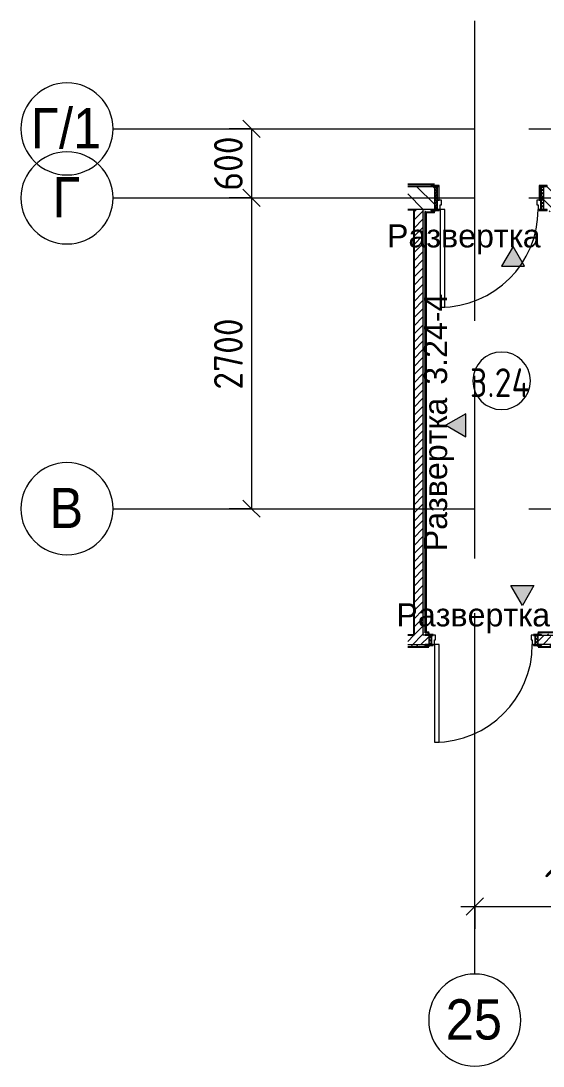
# Model space of a CAD drawing. Header units: millimetres. Extents: x 88919 to 124236, y -1987 to 12281.
# Drawn here: x 88919 to 93453, y 2957 to 12038 of the extents above; entities that cross this region are included whole.
import ezdxf

# ---------------------------------------------------------------- set-up
doc = ezdxf.new("R2010")
doc.units = ezdxf.units.MM
doc.linetypes.add('Осевая', pattern=[3175, 635, -476.25, 1587.5, -476.25])
for name, color, linetype, lineweight in [('A-ANNO-DIMS', 7, 'Continuous', 9), ('A-ANNO-DIMS-100', 7, 'Continuous', 9), ('A-AREA-IDEN', 7, 'Continuous', 9), ('A-DOOR', 7, 'Continuous', 9), ('A-DOOR-1', 7, 'Continuous', 13), ('A-DOOR-FRAM', 7, 'Continuous', 13), ('A-DOOR-FRAM-1', 7, 'Continuous', 9), ('A-WALL-2', 7, 'Continuous', 9), ('G-ANNO-SYMB', 7, 'Continuous', 9), ('I-WALL', 7, 'Continuous', 9), ('Оси', 7, 'Continuous', 9), ('Оси-1', 7, 'Continuous', 20), ('Оси-2', 7, 'Осевая', 9)]:
    doc.layers.add(name, color=color, linetype=linetype, lineweight=lineweight)
doc.layers.add('A-WALL-1', color=7, linetype='Continuous', lineweight=25, true_color=0x3c3c3c)
doc.layers.add('A-WALL-FNSH-1', color=7, linetype='Continuous', lineweight=13, true_color=0x3c3c3c)
doc.styles.add('Arial', font='arial.ttf', dxfattribs={"width": 0.9, "height": 350})
doc.styles.add('Arial_1', font='arial.ttf', dxfattribs={"height": 200})
doc.styles.add('GOST Common', font='GOST_Common.ttf', dxfattribs={"width": 0.9, "height": 250})
doc.styles.add('ISOCPEUR', font='isocpeur.ttf', dxfattribs={"width": 0.9, "height": 250})
doc.dimstyles.new('ISO-2_5_0_9К_БОЛЬШОЙ', dxfattribs={"dimscale": 304.8, "dimtxt": 248.995294, "dimasz": 0.492126, "dimexe": 0.393701, "dimexo": 0.984252, "dimgap": 0, "dimtad": 1, "dimdec": 0, "dimrnd": 10, "dimzin": 0, "dimdsep": 46, "dimtxsty": 'ISOCPEUR', "dimblk1": 'OBLIQUE', "dimblk2": 'OBLIQUE', "dimsah": 1, "dimcen": 0.09, "dimdle": 0.393701, "dimazin": 0, "dimtfac": 1, "dimtdec": 4, "dimtix": 1, "dimtmove": 0, "dimatfit": 3, "dimfxl": 1, "dimtvp": 1, "dimtolj": 1, "dimtzin": 0, "dimarcsym": 2})
pattern_1 = [(45, (0, 0), (-35.35534, 35.35534), [])]
pattern_2 = [(0, (0, 0), (121.92, 30.48), [10.058, -81.382, 10.058, -81.382, -487.68]), (0, (0, 0), (121.92, 30.48), [-182.88, 10.058, -172.822, 10.058, -81.382, -213.36]), (0, (0, 0), (121.92, 30.48), [-457.2, 10.058, -50.902, 10.058, -142.342]), (120, (45.72, 15.24), (-87.356454, 90.345817), [10.058, -81.382, 10.058, -81.382, -487.68]), (120, (45.72, 15.24), (-87.356454, 90.345817), [-182.88, 10.058, -172.822, 10.058, -81.382, -213.36]), (120, (45.72, 15.24), (-87.356454, 90.345817), [-457.2, 10.058, -50.902, 10.058, -142.342]), (240, (60.96, 76.2), (-34.563546, -120.825817), [10.058, -81.382, 10.058, -81.382, -487.68]), (240, (60.96, 76.2), (-34.563546, -120.825817), [-182.88, 10.058, -172.822, 10.058, -81.382, -213.36]), (240, (60.96, 76.2), (-34.563546, -120.825817), [-457.2, 10.058, -50.902, 10.058, -142.342])]

# ---------------------------------------------------------------- blocks, each defined once
blk = doc.blocks.new('110_Дверь_СКБ_1Ст_Внутренняя1 - Д-8 950x2100h_охрана-31784688-План разверток пом_3_24_ Этаж 3')
at = {"layer": 'A-DOOR'}
h = blk.add_hatch(dxfattribs=at)
h.set_pattern_fill('FP_5', color=256, style=0, pattern_type=2)
h.set_pattern_definition([(135, (1826.41, 164.685), (-14.14214, -14.14214), []), (225, (1826.41, 164.685), (14.14214, -14.14214), [])])
h.paths.add_polyline_path([(487.5, 100), (462.5, 100), (462.5, -100), (487.5, -100)])
at = {"layer": 'A-DOOR-FRAM-1'}
h = blk.add_hatch(dxfattribs=at)
h.set_pattern_fill('FP_6', color=256, style=0, pattern_type=2)
h.set_pattern_definition([(45, (-296.384, 164.685), (-14.1421, 14.1421), []), (135, (-296.384, 164.685), (-14.1421, -14.1421), [])])
h.paths.add_polyline_path([(-458.8, 100), (-462.5, 100), (-462.5, -100), (-437.5, -100), (-437.5, 100)])
at = {"layer": 'A-DOOR'}
blk.add_arc((437.5, 100), 850, 90, 180, dxfattribs=at)
at = {"layer": 'A-DOOR-1'}
for p, q in [((437.5, 950), (397.5, 950)), ((397.5, 950), (397.5, 100)), ((437.5, 100), (437.5, 950)), ((397.5, 100), (437.5, 100))]:
    blk.add_line(p, q, dxfattribs=at)
at = {"layer": 'A-DOOR-FRAM'}
for p, q in [((-422.5, 108), (-492.5, 108)), ((-492.5, 108), (-492.5, 100)), ((-492.5, 100), (-422.5, 100)), ((-437.5, 100), (-462.5, 100)), ((-462.5, 100), (-462.5, -100)), ((-412.5, 100), (-437.5, 100)), ((-437.5, 100), (-437.5, 20)), ((-437.5, -100), (-437.5, 100)), ((-422.5, 100), (-437.5, 100)), ((-437.5, 100), (-437.5, 99)), ((-437.5, 99), (-422.5, 99)), ((-422.5, 100), (-422.5, 108)), ((-422.5, 99), (-422.5, 100)), ((-412.5, 60), (-412.5, 100)), ((437.5, 100), (437.5, 60)), ((462.5, 100), (437.5, 100)), ((517.5, 108), (447.5, 108)), ((447.5, 108), (447.5, 100)), ((462.5, 100), (447.5, 100)), ((447.5, 100), (447.5, 99)), ((447.5, 100), (517.5, 100)), ((447.5, 99), (462.5, 99)), ((462.5, 20), (462.5, 100)), ((487.5, 100), (462.5, 100)), ((462.5, 100), (462.5, -100)), ((462.5, 99), (462.5, 100)), ((487.5, -100), (487.5, 100)), ((517.5, 100), (517.5, 108)), ((-437.5, 20), (-402.5, 20)), ((-422.5, 20), (-437.5, 20)), ((-437.5, 20), (-437.5, -100)), ((-422.5, -100), (-422.5, 20)), ((-402.5, 60), (-412.5, 60)), ((-402.5, 20), (-402.5, 60)), ((437.5, 60), (427.5, 60)), ((427.5, 60), (427.5, 20)), ((427.5, 20), (462.5, 20)), ((462.5, 20), (447.5, 20)), ((447.5, 20), (447.5, -100)), ((462.5, -100), (462.5, 20)), ((-422.5, -100), (-492.5, -100)), ((-492.5, -100), (-492.5, -108)), ((-492.5, -108), (-422.5, -108)), ((-462.5, -100), (-437.5, -100)), ((-437.5, -100), (-422.5, -100)), ((-422.5, -108), (-422.5, -100)), ((447.5, -100), (462.5, -100)), ((517.5, -100), (447.5, -100)), ((447.5, -100), (447.5, -108)), ((447.5, -108), (517.5, -108)), ((462.5, -100), (487.5, -100)), ((517.5, -108), (517.5, -100))]:
    blk.add_line(p, q, dxfattribs=at)
blk = doc.blocks.new('110_Дверь_СКБ_1Ст_Внутренняя1 - Д-8 950x2100h_охрана-32224770-План разверток пом_3_24_ Этаж 3')
at = {"layer": 'A-DOOR'}
h = blk.add_hatch(dxfattribs=at)
h.set_pattern_fill('FP_7', color=256, style=0, pattern_type=2)
h.set_pattern_definition([(135, (1826.41, 104.685), (-14.14214, -14.14214), []), (225, (1826.41, 104.685), (14.14214, -14.14214), [])])
h.paths.add_polyline_path([(487.5, 40), (462.5, 40), (462.5, -40), (487.5, -40), (487.5, -14.5)])
at = {"layer": 'A-DOOR-FRAM-1'}
h = blk.add_hatch(dxfattribs=at)
h.set_pattern_fill('FP_8', color=256, style=0, pattern_type=2)
h.set_pattern_definition([(45, (-296.384, 104.685), (-14.1421, 14.1421), []), (135, (-296.384, 104.685), (-14.1421, -14.1421), [])])
h.paths.add_polyline_path([(-437.5, 40), (-462.5, 40), (-462.5, -40), (-437.5, -40), (-437.5, -14.5)])
at = {"layer": 'A-DOOR'}
blk.add_arc((437.5, 40), 850, 90, 180, dxfattribs=at)
at = {"layer": 'A-DOOR-1'}
for p, q in [((437.5, 890), (397.5, 890)), ((397.5, 890), (397.5, 40)), ((437.5, 40), (437.5, 890)), ((397.5, 40), (437.5, 40))]:
    blk.add_line(p, q, dxfattribs=at)
at = {"layer": 'A-DOOR-FRAM'}
for p, q in [((-422.5, 48), (-492.5, 48)), ((-492.5, 48), (-492.5, 40)), ((-492.5, 40), (-422.5, 40)), ((-437.5, 40), (-462.5, 40)), ((-462.5, 40), (-462.5, -40)), ((-412.5, 40), (-437.5, 40)), ((-437.5, 40), (-437.5, -40)), ((-437.5, -40), (-437.5, 40)), ((-422.5, 40), (-437.5, 40)), ((-437.5, 40), (-437.5, 39)), ((-437.5, 39), (-422.5, 39)), ((-422.5, 40), (-422.5, 48)), ((-422.5, 39), (-422.5, 40)), ((-412.5, 0), (-412.5, 40)), ((-402.5, 0), (-412.5, 0)), ((-402.5, -40), (-402.5, 0)), ((437.5, 0), (427.5, 0)), ((427.5, 0), (427.5, -40)), ((437.5, 40), (437.5, 0)), ((462.5, 40), (437.5, 40)), ((517.5, 48), (447.5, 48)), ((447.5, 48), (447.5, 40)), ((462.5, 40), (447.5, 40)), ((447.5, 40), (447.5, 39)), ((447.5, 40), (517.5, 40)), ((447.5, 39), (462.5, 39)), ((462.5, -40), (462.5, 40)), ((487.5, 40), (462.5, 40)), ((462.5, 40), (462.5, -40)), ((462.5, 39), (462.5, 40)), ((487.5, -40), (487.5, 40)), ((517.5, 40), (517.5, 48)), ((-422.5, -40), (-492.5, -40)), ((-492.5, -40), (-492.5, -48)), ((-492.5, -48), (-422.5, -48)), ((-462.5, -40), (-437.5, -40)), ((-422.5, -39), (-437.5, -39)), ((-437.5, -39), (-437.5, -40)), ((-437.5, -40), (-402.5, -40)), ((-437.5, -40), (-422.5, -40)), ((-422.5, -40), (-422.5, -39)), ((-422.5, -48), (-422.5, -40)), ((427.5, -40), (462.5, -40)), ((462.5, -39), (447.5, -39)), ((447.5, -39), (447.5, -40)), ((447.5, -40), (462.5, -40)), ((517.5, -40), (447.5, -40)), ((447.5, -40), (447.5, -48)), ((447.5, -48), (517.5, -48)), ((462.5, -40), (462.5, -39)), ((462.5, -40), (487.5, -40)), ((517.5, -48), (517.5, -40))]:
    blk.add_line(p, q, dxfattribs=at)
blk = doc.blocks.new('Ось сетки - D8-29747960-План разверток пом_3_24_ Этаж 3')
at = {"layer": 'Оси-1'}
for start, end in [(360, 180), (180, 360)]:
    blk.add_arc((0, 0), 4, start, end, dxfattribs=at)
blk = doc.blocks.new('DIMBLOCK1-План разверток пом_3_24_ Этаж 3')
at = {"layer": 'A-ANNO-DIMS-100', "lineweight": 20}
for p, q in [((90922.3, 11100), (90847.3, 11175)), ((90922.3, 11100), (90997.3, 11025)), ((90922.3, 10500), (90847.3, 10575)), ((90922.3, 10500), (90997.3, 10425))]:
    blk.add_line(p, q, dxfattribs=at)
at = {"layer": 'A-ANNO-DIMS-100'}
for p, q in [((90728.4, 11100), (91042.3, 11100)), ((90922.3, 11100), (90728.4, 11100)), ((90922.3, 11100), (90922.3, 10500)), ((90728.4, 10500), (91042.3, 10500)), ((90922.3, 10500), (90728.4, 10500))]:
    blk.add_line(p, q, dxfattribs=at)
at = {"layer": 'A-ANNO-DIMS-100', "color": 0, "insert": (90595.7, 10563), "char_height": 250, "width": 568.858, "attachment_point": 1, "rotation": 90, "line_spacing_factor": 1.149209, "style": 'ISOCPEUR'}
blk.add_mtext('600', dxfattribs=at)
blk = doc.blocks.new('_Oblique')
at = {"color": 0, "linetype": 'ByBlock', "lineweight": -2}
blk.add_line((-0.5, -0.5), (0.5, 0.5), dxfattribs=at)
blk = doc.blocks.new('DIMBLOCK2-План разверток пом_3_24_ Этаж 3')
at = {"layer": 'A-ANNO-DIMS-100', "lineweight": 20}
for p, q in [((90922.3, 10500), (90847.3, 10575)), ((90922.3, 10500), (90997.3, 10425)), ((90922.3, 7800), (90847.3, 7875)), ((90922.3, 7800), (90997.3, 7725))]:
    blk.add_line(p, q, dxfattribs=at)
at = {"layer": 'A-ANNO-DIMS-100'}
for p, q in [((90728.4, 10500), (91042.3, 10500)), ((90922.3, 10500), (90728.4, 10500)), ((90922.3, 10500), (90922.3, 7800)), ((90728.4, 7800), (91042.3, 7800)), ((90922.3, 7800), (90728.4, 7800))]:
    blk.add_line(p, q, dxfattribs=at)
at = {"layer": 'A-ANNO-DIMS-100', "color": 0, "insert": (90595.7, 8834), "char_height": 250, "width": 758.478, "attachment_point": 1, "rotation": 90, "line_spacing_factor": 1.149209, "style": 'ISOCPEUR'}
blk.add_mtext('2700', dxfattribs=at)
blk = doc.blocks.new('Марка_Помещения - Номер-25198446-План разверток пом_3_24_ Этаж 3')
at = {"layer": 'A-AREA-IDEN'}
for start, end in [(360, 180), (180, 360)]:
    blk.add_arc((0, 0), 2.5, start, end, dxfattribs=at)
blk = doc.blocks.new('Фасад - Марка фасада_Указатель-25386507-План разверток пом_3_24_ Этаж 3')
at = {"layer": 'G-ANNO-SYMB'}
blk.add_hatch(color=256, dxfattribs=at).paths.add_polyline_path([(-1, 0), (0, 1.732), (1, 0), (0, 0)])
for p, q in [((0, 1.732), (-1, 0)), ((1, 0), (0, 1.732)), ((-1, 0), (0, 0)), ((0, 0), (1, 0))]:
    blk.add_line(p, q, dxfattribs=at)
blk = doc.blocks.new('DIMBLOCK3-План разверток пом_3_24_ Этаж 3')
at = {"layer": 'A-ANNO-DIMS-100'}
for p, q in [((92860, 4150.2), (92860, 4464.1)), ((94660, 4150.2), (94660, 4464.1)), ((92740, 4344.1), (94660, 4344.1)), ((92860, 4344.1), (92860, 4150.2)), ((94660, 4344.1), (94660, 4150.2))]:
    blk.add_line(p, q, dxfattribs=at)
at = {"layer": 'A-ANNO-DIMS-100', "lineweight": 20}
for p, q in [((92860, 4344.1), (92935, 4419.1)), ((94660, 4344.1), (94735, 4419.1)), ((92860, 4344.1), (92785, 4269.1)), ((94660, 4344.1), (94585, 4269.1))]:
    blk.add_line(p, q, dxfattribs=at)
at = {"layer": 'A-ANNO-DIMS-100', "color": 0, "insert": (93465.5, 4670.7), "char_height": 250, "width": 706.764, "attachment_point": 1, "line_spacing_factor": 1.149209, "style": 'ISOCPEUR'}
blk.add_mtext('1800', dxfattribs=at)

msp = doc.modelspace()

# ---------------------------------------------------------------- hatches: boundary and pattern name
at = {"layer": 'I-WALL'}
h = msp.add_hatch(dxfattribs=at)
h.set_pattern_fill('FP_9', color=256, style=0, pattern_type=2)
h.set_pattern_definition([(135, (0, 0), (-70.71068, -70.71068), [])])
h.paths.add_polyline_path([(101705.6, 10400), (101705.6, 10600), (101610, 10600), (101610, 10400)])
h.paths.add_polyline_path([(93460, 10400), (94210, 10400), (94210, 10600), (93460, 10600)])
h.paths.add_polyline_path([(92480, 10400), (92510, 10400), (92510, 10600), (92277.8, 10600), (92277.8, 10400), (92430, 10400)])
h = msp.add_hatch(dxfattribs=at)
h.set_pattern_fill('FP_1', color=256, style=0, pattern_type=2)
h.set_pattern_definition(pattern_1)
h.paths.add_polyline_path([(92410, 6700), (92410, 10400), (92330, 10400), (92330, 6700)])
h = msp.add_hatch(dxfattribs=at)
h.set_pattern_fill('FP_10', color=256, style=0, pattern_type=2)
h.set_pattern_definition(pattern_2)
h.paths.add_polyline_path([(92430, 6720), (92430, 10400), (92410, 10400), (92410, 6720)])
h = msp.add_hatch(dxfattribs=at)
h.set_pattern_fill('FP_10', color=256, style=0, pattern_type=2)
h.set_pattern_definition(pattern_2)
h.paths.add_polyline_path([(94190, 10380), (94190, 10400), (93490, 10400), (93490, 10392), (93460, 10392), (93460, 10380), (93490, 10380)])
h.paths.add_polyline_path([(92480, 10380), (92510, 10380), (92510, 10392), (92480, 10392.5), (92480, 10400), (92430, 10400), (92430, 10380), (92439, 10380)])
h = msp.add_hatch(dxfattribs=at)
h.set_pattern_fill('FP_1', color=256, style=0, pattern_type=2)
h.set_pattern_definition(pattern_1)
h.paths.add_polyline_path([(94210, 6620), (94210, 6700), (93410, 6700), (93410, 6620), (94190, 6620)])
h.paths.add_polyline_path([(92460, 6620), (92460, 6700), (92277.8, 6700), (92277.8, 6620), (92430, 6620)])
h = msp.add_hatch(dxfattribs=at)
h.set_pattern_fill('FP_10', color=256, style=0, pattern_type=2)
h.set_pattern_definition(pattern_2)
h.paths.add_polyline_path([(94045.5, 6700), (94190, 6700), (94190, 6720), (93410, 6720), (93410, 6708), (93440, 6708), (93440, 6700), (93456.3, 6700)])
h.paths.add_polyline_path([(92430, 6700), (92430, 6708), (92460, 6708), (92460, 6720), (92410, 6720), (92410, 6700)])
h = msp.add_hatch(dxfattribs=at)
h.set_pattern_fill('FP_10', color=256, style=0, pattern_type=2)
h.set_pattern_definition(pattern_2)
h.paths.add_polyline_path([(94189, 6600), (94190, 6600), (94190, 6620), (93440, 6619.2), (93440, 6612), (93410, 6612), (93410, 6600), (94045.5, 6600)])
h.paths.add_polyline_path([(92277.8, 6600), (92460, 6600), (92460, 6612), (92430, 6612), (92430, 6620), (92277.8, 6620), (92277.8, 6611.1)])

# ---------------------------------------------------------------- linework, layer by layer
at = {"layer": 'A-WALL-1'}
for p, q in [((92480, 10600), (92277.8, 10600)), ((92277.8, 10400), (92330, 10400)), ((92330, 10400), (92330, 6700)), ((92510, 10380), (92510, 10392)), ((92330, 6700), (92277.8, 6700)), ((92460, 6708), (92460, 6720)), ((93410, 6720), (93410, 6708)), ((92277.8, 6600), (92460, 6600)), ((92460, 6600), (92460, 6612)), ((93410, 6612), (93410, 6600)), ((93410, 6600), (94190, 6600))]:
    msp.add_line(p, q, dxfattribs=at)
at = {"layer": 'A-WALL-2'}
for p, q in [((92480, 10400), (92330, 10400)), ((92410, 10400), (92410, 6700)), ((92430, 6700), (92410, 6700)), ((93440, 6700), (94210, 6700)), ((92277.8, 6620), (92430, 6620)), ((94210, 6620), (93440, 6620))]:
    msp.add_line(p, q, dxfattribs=at)
at = {"layer": 'A-WALL-FNSH-1'}
for p, q in [((92510, 10621), (92277.8, 10621)), ((92277.8, 10620), (92510, 10620)), ((92510, 10620), (92510, 10621)), ((92277.8, 6599), (92460, 6599)), ((92460, 6599), (92460, 6600)), ((93410, 6600), (93410, 6599)), ((93410, 6599), (94189, 6599))]:
    msp.add_line(p, q, dxfattribs=at)
at = {"layer": 'I-WALL'}
for p, q in [((92430, 6720), (92430, 10380)), ((92430, 10380), (92510, 10380)), ((92439, 10371), (92439, 6729)), ((92510, 10371), (92439, 10371)), ((92510, 10371), (92510, 10380)), ((92439, 6729), (92460, 6729)), ((92460, 6720), (92460, 6729)), ((93410, 6729), (94190, 6729)), ((93410, 6729), (93410, 6720)), ((92460, 6720), (92430, 6720)), ((94190, 6720), (93410, 6720))]:
    msp.add_line(p, q, dxfattribs=at)
at = {"layer": 'Оси'}
for p, q in [((92860, 9538.5), (92860, 12038.5)), ((89719.3, 11100), (92219.3, 11100)), ((89719.3, 10500), (92219.3, 10500)), ((89719.3, 7800), (92219.3, 7800)), ((92860, 3756.6), (92860, 6256.6))]:
    msp.add_line(p, q, dxfattribs=at)
at = {"layer": 'Оси-2'}
for p, q in [((92219.3, 11100), (100001.8, 11100)), ((92219.3, 10500), (100001.8, 10500)), ((92860, 6256.6), (92860, 9538.5)), ((92219.3, 7800), (100001.8, 7800))]:
    msp.add_line(p, q, dxfattribs=at)

# ---------------------------------------------------------------- block references
at = {"layer": 'A-AREA-IDEN', "xscale": 99.99999999999993, "yscale": 99.99999999999993, "zscale": 99.99999999999993}
msp.add_blockref('Марка_Помещения - Номер-25198446-План разверток пом_3_24_ Этаж 3', (93092.9, 8911.1), dxfattribs=at)
at = {"layer": 'A-DOOR', "rotation": 180}
for name, p in [('110_Дверь_СКБ_1Ст_Внутренняя1 - Д-8 950x2100h_охрана-31784688-План разверток пом_3_24_ Этаж 3', (92997.5, 10500)), ('110_Дверь_СКБ_1Ст_Внутренняя1 - Д-8 950x2100h_охрана-32224770-План разверток пом_3_24_ Этаж 3', (92947.5, 6660))]:
    msp.add_blockref(name, p, dxfattribs=at)
at = {"layer": 'G-ANNO-SYMB', "xscale": 99.99999999999993, "yscale": 99.99999999999993, "zscale": 99.99999999999993}
msp.add_blockref('Фасад - Марка фасада_Указатель-25386507-План разверток пом_3_24_ Этаж 3', (93192.4, 9906.4), dxfattribs=at)
at = {"layer": 'G-ANNO-SYMB', "xscale": 99.99999999999993, "yscale": 99.99999999999993, "zscale": 99.99999999999993, "rotation": 89.99999999999962}
msp.add_blockref('Фасад - Марка фасада_Указатель-25386507-План разверток пом_3_24_ Этаж 3', (92783.6, 8524.9), dxfattribs=at)
at = {"layer": 'G-ANNO-SYMB', "extrusion": (0, 0, -1), "xscale": 99.99999999999993, "yscale": 99.99999999999993, "zscale": 99.99999999999993, "rotation": 180}
msp.add_blockref('Фасад - Марка фасада_Указатель-25386507-План разверток пом_3_24_ Этаж 3', (-93274.4, 7133.2), dxfattribs=at)
at = {"layer": 'Оси-1', "xscale": 99.99999999999993, "yscale": 99.99999999999993, "zscale": 99.99999999999993, "rotation": 269.9999999999994}
for p in [(89319.3, 11100), (89319.3, 10500), (89319.3, 7800)]:
    msp.add_blockref('Ось сетки - D8-29747960-План разверток пом_3_24_ Этаж 3', p, dxfattribs=at)
at = {"layer": 'Оси-1', "xscale": 99.99999999999993, "yscale": 99.99999999999993, "zscale": 99.99999999999993}
msp.add_blockref('Ось сетки - D8-29747960-План разверток пом_3_24_ Этаж 3', (92860, 3356.6), dxfattribs=at)

# ---------------------------------------------------------------- texts
at = {"layer": 'A-AREA-IDEN', "insert": (92818.2, 9019.6), "char_height": 250, "width": 685.443, "attachment_point": 1, "style": 'GOST Common'}
msp.add_mtext('3.24', dxfattribs=at)
at = {"layer": 'G-ANNO-SYMB', "char_height": 200, "width": 1659.493, "attachment_point": 1, "style": 'Arial_1'}
for insert in [(92097.7, 10270.3), (92179.6, 6977.4)]:
    msp.add_mtext('Развертка', dxfattribs=dict(at, insert=insert))
at = {"layer": 'G-ANNO-SYMB', "char_height": 200, "attachment_point": 1, "rotation": 90, "style": 'Arial_1'}
for s, insert, width in [(' 3.24-4', (92419.8, 8799.4), 1074.261), ('Развертка', (92419.8, 7430.1), 1659.493)]:
    msp.add_mtext(s, dxfattribs=dict(at, insert=insert, width=width))
at = {"layer": 'Оси', "char_height": 350, "attachment_point": 1, "style": 'Arial'}
for s, insert, width in [('\\fArial|b0|i0|c204|p34|;\\W.9;Г', (89005.9, 11281), 295.823), ('/1', (89249.9, 11281), 454.557), ('\\fArial|b0|i0|c204|p34|;\\W.9;Г', (89193.5, 10681), 295.823), ('\\fArial|b0|i0|c204|p34|;\\W.9;В', (89166.5, 7981), 360.759), ('25', (92607.4, 3537.3), 606.076)]:
    msp.add_mtext(s, dxfattribs=dict(at, insert=insert, width=width))

# ---------------------------------------------------------------- dimensions: what is measured, and where the dimension line sits
at = {"layer": 'A-ANNO-DIMS'}
for base, p1, p2, override, picture, middle in [((90922.3, 10500), (91028.4, 11100), (91028.4, 10500), {"dimpost": '<>', "dimfxl": 600}, 'DIMBLOCK1-План разверток пом_3_24_ Этаж 3', (90797.3, 10800)), ((90922.3, 7800), (91028.4, 10500), (91028.4, 7800), {"dimpost": '<>', "dimfxl": 2700}, 'DIMBLOCK2-План разверток пом_3_24_ Этаж 3', (90797.3, 9150))]:
    dim = msp.add_linear_dim(base=base, p1=p1, p2=p2, angle=90, dimstyle='ISO-2_5_0_9К_БОЛЬШОЙ', override=override, dxfattribs=at)
    dim.commit()
    dim.dimension.update_dxf_attribs({"geometry": picture, "text_midpoint": middle})
dim = msp.add_linear_dim(base=(94660, 4344.1), p1=(92860, 4450.2), p2=(94660, 4450.2), dimstyle='ISO-2_5_0_9К_БОЛЬШОЙ', override={"dimpost": '<>', "dimfxl": 1800}, dxfattribs=at)
dim.commit()
dim.dimension.update_dxf_attribs({"geometry": 'DIMBLOCK3-План разверток пом_3_24_ Этаж 3', "text_midpoint": (93760, 4469.1)})

doc.saveas('drawing.dxf')
